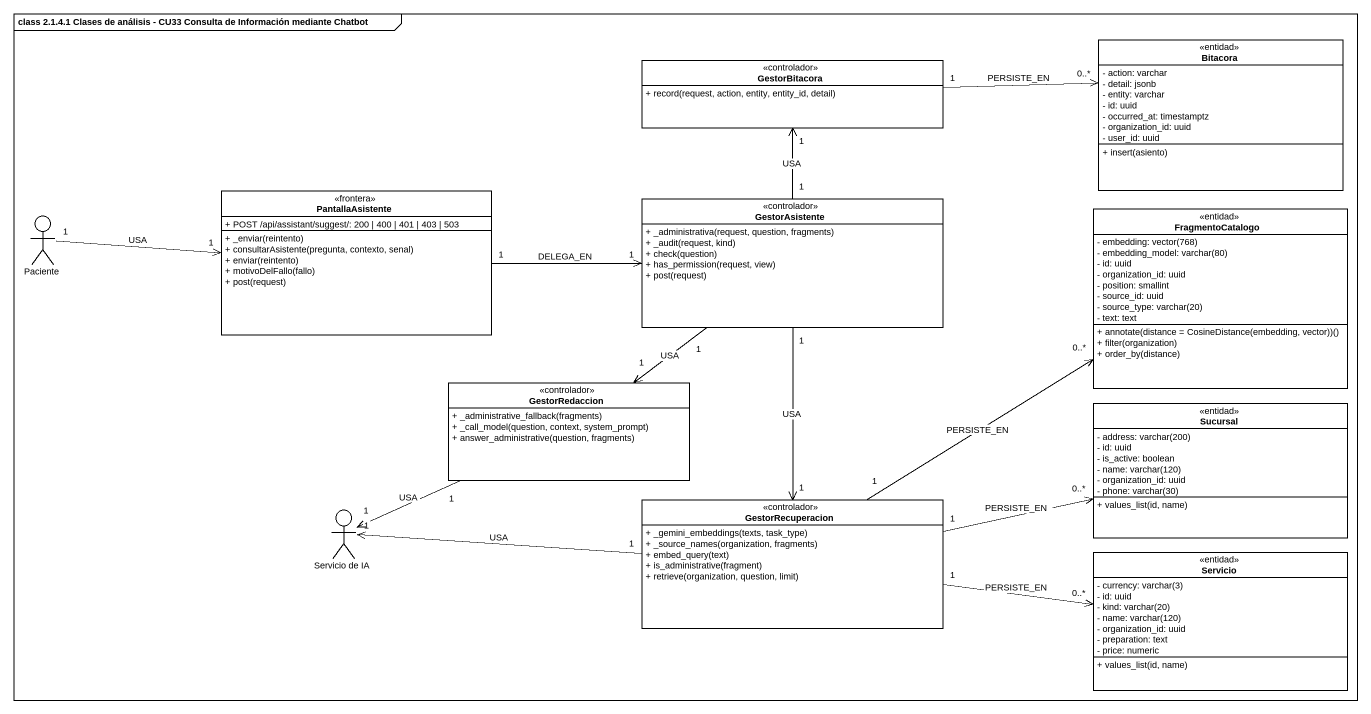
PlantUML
@startuml
mainframe class 2.1.4.1 Clases de análisis - CU33 Consulta de Información mediante Chatbot
allowmixing
hide circle
hide empty members
skinparam classAttributeIconSize 0
class GestorBitacora <<controlador>> {
  + record(request, action, entity, entity_id, detail)
}
class Bitacora <<entidad>> {
  - action: varchar
  - detail: jsonb
  - entity: varchar
  - id: uuid
  - occurred_at: timestamptz
  - organization_id: uuid
  - user_id: uuid
  + insert(asiento)
}
class PantallaAsistente <<frontera>> {
  + POST /api/assistant/suggest/: 200 | 400 | 401 | 403 | 503
  + _enviar(reintento)
  + consultarAsistente(pregunta, contexto, senal)
  + enviar(reintento)
  + motivoDelFallo(fallo)
  + post(request)
}
actor Paciente
class GestorAsistente <<controlador>> {
  + _administrativa(request, question, fragments)
  + _audit(request, kind)
  + check(question)
  + has_permission(request, view)
  + post(request)
}
class FragmentoCatalogo <<entidad>> {
  {field} - embedding: vector(768)
  {field} - embedding_model: varchar(80)
  - id: uuid
  - organization_id: uuid
  - position: smallint
  - source_id: uuid
  {field} - source_type: varchar(20)
  - text: text
  + annotate(distance = CosineDistance(embedding, vector))()
  + filter(organization)
  + order_by(distance)
}
class GestorRedaccion <<controlador>> {
  + _administrative_fallback(fragments)
  + _call_model(question, context, system_prompt)
  + answer_administrative(question, fragments)
}
class Sucursal <<entidad>> {
  {field} - address: varchar(200)
  - id: uuid
  - is_active: boolean
  {field} - name: varchar(120)
  - organization_id: uuid
  {field} - phone: varchar(30)
  + values_list(id, name)
}
class GestorRecuperacion <<controlador>> {
  + _gemini_embeddings(texts, task_type)
  + _source_names(organization, fragments)
  + embed_query(text)
  + is_administrative(fragment)
  + retrieve(organization, question, limit)
}
actor "Servicio de IA" as Servicio_de_IA
class Servicio <<entidad>> {
  {field} - currency: varchar(3)
  - id: uuid
  {field} - kind: varchar(20)
  {field} - name: varchar(120)
  - organization_id: uuid
  - preparation: text
  - price: numeric
  + values_list(id, name)
}
GestorBitacora "1" -right-> "0..*" Bitacora : PERSISTE_EN
PantallaAsistente "1" -right-> "1" GestorAsistente : DELEGA_EN
Paciente "1" -right-> "1" PantallaAsistente : USA
GestorAsistente "1" -up-> "1" GestorBitacora : USA
GestorAsistente "1" --> "1" GestorRedaccion : USA
GestorAsistente "1" --> "1" GestorRecuperacion : USA
GestorRedaccion "1" -left-> "1" Servicio_de_IA : USA
GestorRecuperacion "1" -up-> "0..*" FragmentoCatalogo : PERSISTE_EN
GestorRecuperacion "1" -right-> "0..*" Sucursal : PERSISTE_EN
GestorRecuperacion "1" -left-> "1" Servicio_de_IA : USA
GestorRecuperacion "1" -right-> "0..*" Servicio : PERSISTE_EN
@enduml
